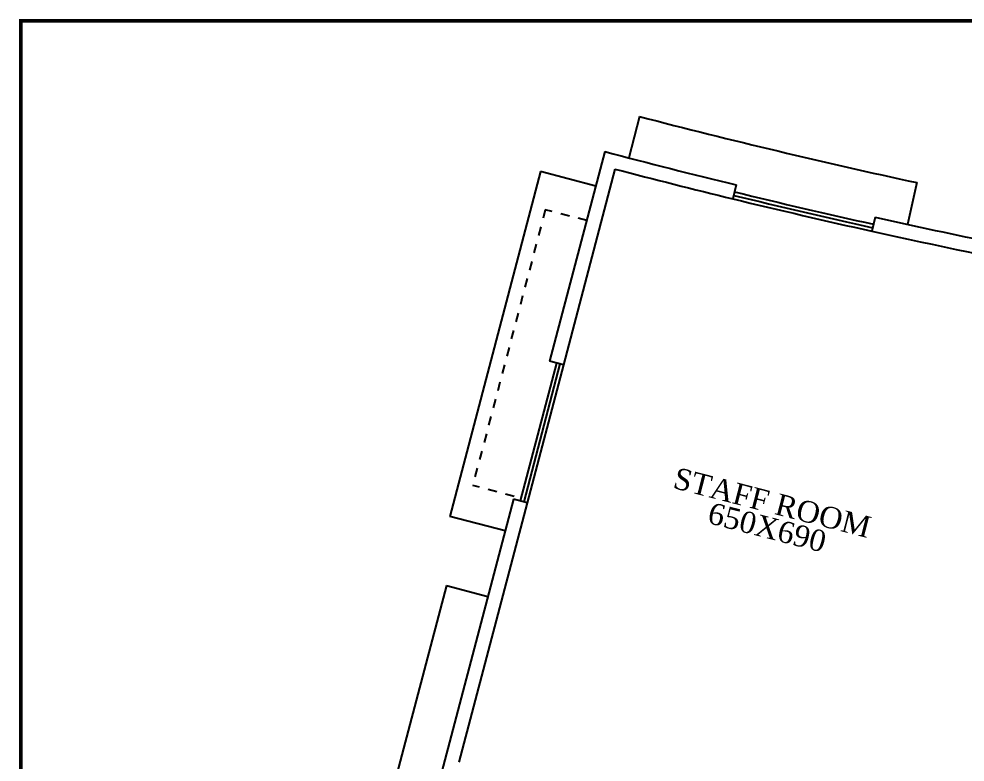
# Model space of a CAD drawing. Header units: metres. Extents: x 159409 to 239023, y 50504 to 95165.
# Drawn here: x 200061 to 201388, y 76990 to 78032 of the extents above; entities that cross this region are included whole.
import ezdxf

# ---------------------------------------------------------------- set-up
doc = ezdxf.new("R2010")
doc.units = ezdxf.units.M
doc.header["$MEASUREMENT"] = 0
doc.linetypes.add('HIDDEN', pattern=[0.125, 0.0625, -0.0625])
doc.layers.add('TEXT', color=3, linetype='Continuous')
doc.styles.add('DIM', font='times.ttf', dxfattribs={"height": 0.3})

msp = doc.modelspace()

# ---------------------------------------------------------------- linework, layer by layer
at = {"color": 0, "ltscale": 10}
for p, q in [((200931.484, 77895.184, 0.421), (200916.403, 77837.11, 0.842)), ((200792.84, 77817.886, 1.263), (200665.498, 77334.374, 1.263)), ((200870.202, 77797.511, 0.842), (200792.84, 77817.886, 1.263)), ((201067.396, 77799.139, 0.842), (201062.668, 77779.706, 0.842)), ((201320.648, 77802.364, 0.421), (201307.894, 77743.735, 0.842)), ((201262.187, 77753.789, 0.842), (201257.845, 77734.266, 0.842)), ((200824.858, 77546.812, 1.263), (200805.517, 77551.906, 1.263)), ((200773.921, 77353.407, 1.263), (200754.581, 77358.501, 1.263)), ((200742.86, 77313.999, 0.842), (200665.498, 77334.374, 1.263)), ((200660.653, 77237.448, 1.263), (200558.78, 76850.638, 1.263)), ((200660.653, 77237.448, 1.263), (200718.675, 77222.167, 1.263))]:
    msp.add_line(p, q, dxfattribs=at)
at = {"color": 0, "ltscale": 8}
for p, q in [((200882.936, 77845.862, 1.263), (200805.517, 77551.906, 1.263)), ((200897.188, 77821.448, 1.263), (200824.858, 77546.812, 1.263)), ((200815.188, 77549.359, 1.263), (200764.251, 77355.954, 1.263)), ((200820.023, 77548.085, 1.263), (200769.086, 77354.68, 1.263)), ((200824.858, 77546.812, 1.263), (200773.921, 77353.407, 1.263)), ((200754.581, 77358.501, 1.263), (200648.627, 76956.2, 1.263)), ((200773.921, 77353.407, 1.263), (200678.16, 76989.805, 1.263))]:
    msp.add_line(p, q, dxfattribs=at)
at = {"color": 0, "linetype": 'HIDDEN', "ltscale": 200}
for p, q in [((200799.446, 77764.441, 1.158), (200697.573, 77377.631, 1.158)), ((200857.468, 77749.16, 0.842), (200799.446, 77764.441, 1.158)), ((200755.595, 77362.35, 0.842), (200697.573, 77377.631, 1.158))]:
    msp.add_line(p, q, dxfattribs=at)
at = {"color": 6, "const_width": 5.123}
msp.add_lwpolyline([(206807.05, 78029.391), (206807.05, 73287.566), (200063.3, 73287.566), (200063.3, 78029.391)], close=True, dxfattribs=at)
at = {"color": 0, "ltscale": 10}
for centre, radius, start, end in [((203452.237, 87601.708, 0.421), 10028.5, 255.4420591, 257.7279836), ((203452.237, 87601.708, 0.842), 10088.5, 255.2456003, 256.3263065), ((203452.237, 87601.708, 0.842), 10108.5, 255.3589611, 256.3263065), ((203452.237, 87601.708, 0.842), 10108.5, 256.3263065, 257.4621883), ((203452.237, 87601.708, 0.842), 10103.5, 256.3263065, 257.4621883), ((203452.237, 87601.708, 0.842), 10098.5, 256.3263065, 257.4621883), ((203452.237, 87601.708, 0.842), 10158.5, 255.2455128, 255.2455973), ((203452.237, 87601.708, 0.842), 10088.5, 257.4621883, 259.4234713), ((203452.237, 87601.708, 0.842), 10108.5, 257.4621883, 259.0267046)]:
    msp.add_arc(centre, radius, start, end, dxfattribs=at)

# ---------------------------------------------------------------- texts
at = {"layer": 'TEXT', "lineweight": -2, "ltscale": 2, "char_height": 30, "width": 355.21968, "attachment_point": 7, "rotation": 345.578372, "style": 'DIM'}
for s, insert in [('{\\C3;STAFF ROOM}', (200976.955, 77374.064, 0.842)), ('{\\C3;650X690}', (201025.239, 77325.06, 0.842))]:
    msp.add_mtext(s, dxfattribs=dict(at, insert=insert))

doc.saveas('drawing.dxf')
